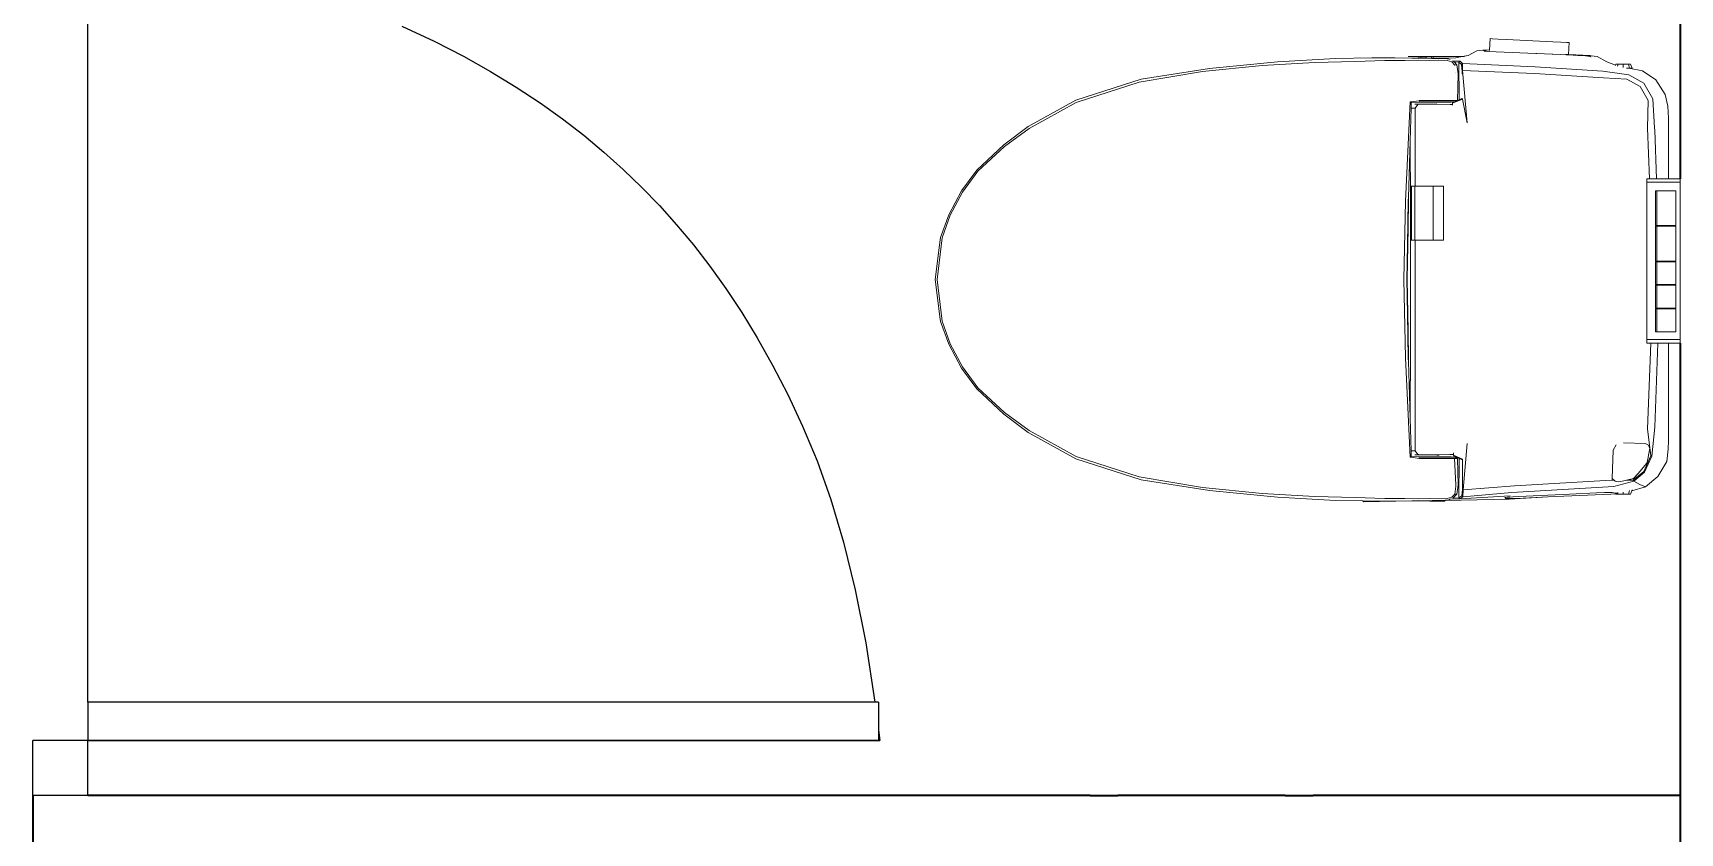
# Model space of a CAD drawing. Header units: millimetres. Extents: x 6923 to 14208, y 3430 to 4414.
# Drawn here: x 9080.6 to 9148.1, y 4204 to 4236.8 of the extents above; entities that cross this region are included whole.
import ezdxf

# ---------------------------------------------------------------- set-up
doc = ezdxf.new("R2010")
doc.units = ezdxf.units.MM
for name, color, linetype, lineweight in [('door', 104, 'Continuous', 25), ('Furniture', 252, 'Continuous', 0), ('wall', 160, 'Continuous', 35)]:
    doc.layers.add(name, color=color, linetype=linetype, lineweight=lineweight)
doc.layers.add('SectionCutEdges', color=7, linetype='Continuous')

msp = doc.modelspace()

# ---------------------------------------------------------------- linework, layer by layer
at = {"layer": 'door'}
for p, q in [((9082.823, 4209.327), (9082.823, 4240.237)), ((9115.253, 4209.327), (9082.823, 4209.327)), ((9082.823, 4209.327), (9082.823, 4207.75)), ((9115.253, 4209.327), (9115.253, 4207.75)), ((9080.571, 4205.498), (9080.571, 4207.75)), ((9082.823, 4207.75), (9080.571, 4207.75)), ((9082.823, 4205.498), (9082.823, 4207.75)), ((9082.823, 4207.75), (9115.31, 4207.75)), ((9115.253, 4208.188), (9115.31, 4207.75)), ((9082.823, 4205.498), (9080.571, 4205.498))]:
    msp.add_line(p, q, dxfattribs=at)
msp.add_lwpolyline([(9095.705, 4237.073), (9097.028, 4236.459), (9098.229, 4235.836), (9099.346, 4235.206), (9100.392, 4234.569), (9101.372, 4233.923), (9102.294, 4233.264), (9103.164, 4232.592), (9103.99, 4231.902), (9104.778, 4231.192), (9105.534, 4230.461), (9106.266, 4229.704), (9106.975, 4228.917), (9107.665, 4228.091), (9108.338, 4227.22), (9108.996, 4226.298), (9109.642, 4225.318), (9110.279, 4224.273), (9110.909, 4223.156), (9111.532, 4221.958), (9112.143, 4220.657), (9112.733, 4219.228), (9113.295, 4217.648), (9113.821, 4215.892), (9114.303, 4213.936), (9114.733, 4211.756), (9115.103, 4209.327)], dxfattribs=at)
at = {"layer": 'Furniture'}
for p, q in [((9140.037, 4236.083), (9139.802, 4236.053)), ((9140.037, 4236.083), (9140.079, 4236.065)), ((9140.084, 4236.1), (9140.079, 4236.065)), ((9140.116, 4236.079), (9140.084, 4236.1)), ((9140.317, 4236.088), (9140.084, 4236.1)), ((9140.155, 4236.059), (9140.116, 4236.079)), ((9140.317, 4236.086), (9140.316, 4236.076)), ((9140.343, 4236.559), (9140.317, 4236.088)), ((9140.317, 4236.088), (9140.317, 4236.086)), ((9140.433, 4236.555), (9140.343, 4236.559)), ((9140.678, 4236.543), (9140.433, 4236.555)), ((9141.012, 4236.527), (9140.678, 4236.543)), ((9142.914, 4236.434), (9141.012, 4236.527)), ((9143.248, 4236.418), (9142.914, 4236.434)), ((9143.492, 4236.406), (9143.248, 4236.418)), ((9143.582, 4236.402), (9143.492, 4236.406)), ((9143.554, 4235.914), (9143.582, 4236.402)), ((9130.994, 4235.456), (9128.539, 4235.203)), ((9131.626, 4235.609), (9128.826, 4235.333)), ((9133.138, 4235.573), (9130.994, 4235.456)), ((9133.994, 4235.737), (9131.626, 4235.609)), ((9134.803, 4235.614), (9133.138, 4235.573)), ((9133.994, 4235.737), (9135.495, 4235.771)), ((9136.024, 4235.657), (9134.803, 4235.614)), ((9135.495, 4235.771), (9136.438, 4235.77)), ((9136.837, 4235.665), (9136.024, 4235.657)), ((9137.128, 4235.759), (9136.438, 4235.77)), ((9137.395, 4235.672), (9136.837, 4235.665)), ((9136.983, 4235.824), (9137.001, 4235.824)), ((9139.199, 4235.824), (9136.983, 4235.824)), ((9137.001, 4235.824), (9137.046, 4235.824)), ((9137.109, 4235.824), (9137.045, 4235.824)), ((9137.195, 4235.824), (9137.109, 4235.824)), ((9137.402, 4235.758), (9137.128, 4235.759)), ((9137.853, 4235.667), (9137.395, 4235.672)), ((9137.423, 4235.81), (9137.402, 4235.758)), ((9137.495, 4235.757), (9137.402, 4235.758)), ((9137.51, 4235.81), (9137.423, 4235.81)), ((9137.495, 4235.757), (9137.51, 4235.81)), ((9137.637, 4235.757), (9137.495, 4235.757)), ((9137.72, 4235.81), (9137.51, 4235.81)), ((9137.72, 4235.754), (9137.637, 4235.757)), ((9137.72, 4235.754), (9137.72, 4235.81)), ((9137.931, 4235.81), (9137.72, 4235.81)), ((9137.94, 4235.749), (9137.72, 4235.754)), ((9138.239, 4235.669), (9137.853, 4235.667)), ((9137.948, 4235.749), (9137.931, 4235.81)), ((9138.018, 4235.81), (9137.931, 4235.81)), ((9137.948, 4235.749), (9137.94, 4235.749)), ((9138.039, 4235.746), (9137.948, 4235.749)), ((9138.038, 4235.76), (9138.018, 4235.81)), ((9138.939, 4235.773), (9138.038, 4235.76)), ((9138.041, 4235.751), (9138.038, 4235.76)), ((9138.361, 4235.743), (9138.039, 4235.746)), ((9138.239, 4235.669), (9138.579, 4235.658)), ((9138.361, 4235.743), (9138.583, 4235.727)), ((9138.579, 4235.658), (9138.765, 4235.6)), ((9138.583, 4235.727), (9138.63, 4235.724)), ((9138.706, 4235.707), (9138.63, 4235.724)), ((9138.899, 4235.476), (9138.765, 4235.6)), ((9138.799, 4235.651), (9139.107, 4235.637)), ((9138.828, 4235.638), (9138.82, 4235.643)), ((9138.86, 4235.605), (9138.828, 4235.638)), ((9138.865, 4235.6), (9138.86, 4235.605)), ((9139.063, 4235.592), (9138.865, 4235.6)), ((9138.98, 4235.482), (9138.865, 4235.6)), ((9138.899, 4235.476), (9138.98, 4235.482)), ((9139.199, 4235.824), (9138.939, 4235.773)), ((9138.98, 4235.482), (9139.026, 4235.115)), ((9139.063, 4235.592), (9139.107, 4235.637)), ((9139.063, 4235.592), (9139.07, 4234.05)), ((9139.163, 4235.493), (9139.063, 4235.592)), ((9139.107, 4235.637), (9139.211, 4235.534)), ((9139.163, 4235.493), (9139.211, 4235.534)), ((9139.192, 4235.215), (9139.163, 4235.493)), ((9139.436, 4235.871), (9139.199, 4235.824)), ((9139.232, 4235.824), (9139.199, 4235.824)), ((9139.211, 4235.534), (9142.193, 4235.404)), ((9139.211, 4235.534), (9139.212, 4235.251)), ((9139.276, 4235.824), (9139.232, 4235.824)), ((9139.232, 4235.824), (9139.276, 4235.824)), ((9139.276, 4235.824), (9139.294, 4235.824)), ((9139.294, 4235.824), (9139.276, 4235.824)), ((9139.802, 4236.053), (9139.436, 4235.871)), ((9140.079, 4236.065), (9140.092, 4236.059)), ((9140.092, 4236.059), (9140.113, 4236.05)), ((9140.113, 4236.05), (9140.127, 4236.044)), ((9140.254, 4236.032), (9140.127, 4236.044)), ((9140.205, 4236.042), (9140.155, 4236.059)), ((9140.254, 4236.032), (9140.205, 4236.042)), ((9140.265, 4236.031), (9140.254, 4236.032)), ((9140.592, 4236.015), (9140.265, 4236.031)), ((9142.223, 4235.948), (9140.592, 4236.015)), ((9142.193, 4235.404), (9144.96, 4235.23)), ((9142.261, 4235.947), (9142.223, 4235.948)), ((9142.261, 4235.947), (9142.884, 4235.919)), ((9142.884, 4235.919), (9142.885, 4235.922)), ((9142.915, 4235.918), (9142.884, 4235.919)), ((9143.219, 4235.904), (9142.915, 4235.918)), ((9143.463, 4235.894), (9143.219, 4235.904)), ((9143.439, 4235.913), (9143.464, 4235.912)), ((9143.553, 4235.89), (9143.463, 4235.894)), ((9143.464, 4235.912), (9143.554, 4235.909)), ((9143.553, 4235.89), (9143.553, 4235.893)), ((9143.94, 4235.872), (9143.553, 4235.89)), ((9144.447, 4235.866), (9143.554, 4235.914)), ((9143.554, 4235.909), (9143.554, 4235.914)), ((9143.944, 4235.872), (9143.94, 4235.872)), ((9143.944, 4235.872), (9143.951, 4235.871)), ((9144.25, 4235.847), (9143.951, 4235.871)), ((9143.951, 4235.871), (9144.082, 4235.866)), ((9144.432, 4235.82), (9144.25, 4235.847)), ((9144.389, 4235.862), (9144.319, 4235.861)), ((9144.426, 4235.864), (9144.389, 4235.862)), ((9144.447, 4235.866), (9144.426, 4235.864)), ((9144.449, 4235.832), (9144.432, 4235.82)), ((9144.449, 4235.832), (9144.447, 4235.866)), ((9144.484, 4235.857), (9144.449, 4235.832)), ((9144.45, 4235.799), (9144.45, 4235.804)), ((9144.483, 4235.8), (9144.483, 4235.796)), ((9144.726, 4235.821), (9144.484, 4235.857)), ((9145.127, 4235.6), (9144.726, 4235.821)), ((9145.484, 4235.466), (9145.127, 4235.6)), ((9145.478, 4235.451), (9145.484, 4235.466)), ((9145.504, 4235.514), (9145.484, 4235.466)), ((9145.591, 4235.514), (9145.504, 4235.514)), ((9145.566, 4235.426), (9145.591, 4235.514)), ((9145.801, 4235.514), (9145.591, 4235.514)), ((9145.801, 4235.374), (9145.801, 4235.514)), ((9146.012, 4235.514), (9145.801, 4235.514)), ((9146.058, 4235.349), (9146.012, 4235.514)), ((9146.099, 4235.514), (9146.012, 4235.514)), ((9146.165, 4235.349), (9146.099, 4235.514)), ((9123.355, 4234.035), (9126.029, 4234.892)), ((9125.94, 4234.776), (9123.36, 4233.935)), ((9128.539, 4235.203), (9125.94, 4234.776)), ((9126.029, 4234.892), (9128.826, 4235.333)), ((9138.93, 4235.153), (9138.941, 4235.153)), ((9138.937, 4235.125), (9138.933, 4235.125)), ((9139.026, 4235.115), (9139.01, 4234.023)), ((9139.191, 4235.113), (9139.192, 4235.215)), ((9139.191, 4235.113), (9139.212, 4235.112)), ((9139.212, 4235.251), (9139.4, 4233.096)), ((9142.158, 4235.126), (9139.212, 4235.251)), ((9144.997, 4234.946), (9142.158, 4235.126)), ((9144.96, 4235.23), (9146.036, 4235.077)), ((9145.955, 4234.894), (9144.997, 4234.946)), ((9145.931, 4235.349), (9146.036, 4235.349)), ((9146.502, 4234.591), (9145.955, 4234.894)), ((9146.595, 4235.233), (9146.036, 4235.349)), ((9146.036, 4235.349), (9146.058, 4235.349)), ((9146.036, 4235.077), (9146.65, 4234.733)), ((9146.058, 4235.349), (9146.165, 4235.349)), ((9147.132, 4234.87), (9146.595, 4235.233)), ((9146.65, 4234.733), (9147.022, 4234.083)), ((9147.528, 4234.262), (9147.132, 4234.87)), ((9139.211, 4234.074), (9138.792, 4233.904)), ((9139.01, 4234.023), (9139.07, 4234.05)), ((9139.07, 4234.05), (9139.153, 4234.088)), ((9139.153, 4234.088), (9139.159, 4234.09)), ((9139.159, 4234.09), (9139.161, 4234.091)), ((9139.161, 4234.091), (9139.178, 4234.1)), ((9139.211, 4234.074), (9139.178, 4234.1)), ((9139.4, 4233.096), (9139.211, 4234.074)), ((9146.826, 4234.018), (9146.502, 4234.591)), ((9147.022, 4234.083), (9147.085, 4232.902)), ((9147.632, 4233.781), (9147.528, 4234.262)), ((9121.394, 4232.947), (9123.355, 4234.035)), ((9123.36, 4233.935), (9121.436, 4232.872)), ((9136.865, 4229.883), (9137.056, 4233.96)), ((9137.088, 4233.964), (9137.056, 4233.96)), ((9137.063, 4232.366), (9137.1, 4233.699)), ((9137.098, 4233.966), (9137.088, 4233.964)), ((9137.429, 4234.012), (9137.098, 4233.966)), ((9137.098, 4233.966), (9137.107, 4233.94)), ((9137.1, 4233.699), (9137.101, 4233.716)), ((9137.128, 4233.699), (9137.1, 4233.699)), ((9137.101, 4233.716), (9137.107, 4233.94)), ((9137.107, 4233.94), (9137.534, 4233.947)), ((9137.269, 4233.699), (9137.128, 4233.699)), ((9137.251, 4233.866), (9137.279, 4233.866)), ((9137.269, 4233.699), (9137.373, 4233.858)), ((9137.269, 4233.699), (9137.269, 4230.498)), ((9138.154, 4233.879), (9137.279, 4233.866)), ((9137.279, 4233.866), (9137.373, 4233.858)), ((9137.373, 4233.858), (9138.035, 4233.866)), ((9137.429, 4234.012), (9137.435, 4234.013)), ((9137.429, 4234.012), (9137.429, 4234.013)), ((9137.43, 4233.959), (9137.517, 4233.959)), ((9137.927, 4234.013), (9137.435, 4234.013)), ((9137.517, 4233.959), (9137.718, 4233.959)), ((9137.534, 4233.947), (9137.78, 4233.947)), ((9137.718, 4233.959), (9137.806, 4233.959)), ((9137.78, 4233.947), (9138.107, 4233.947)), ((9137.806, 4233.959), (9137.845, 4233.959)), ((9137.845, 4233.959), (9137.867, 4233.959)), ((9137.867, 4233.959), (9138.135, 4233.959)), ((9138.266, 4234.013), (9137.927, 4234.013)), ((9138.035, 4233.866), (9138.702, 4233.858)), ((9138.107, 4233.947), (9138.391, 4233.947)), ((9138.135, 4233.959), (9138.273, 4233.959)), ((9138.266, 4234.013), (9138.61, 4234.013)), ((9138.273, 4233.959), (9138.368, 4233.959)), ((9138.368, 4233.959), (9138.43, 4233.959)), ((9138.391, 4233.947), (9138.588, 4233.947)), ((9138.43, 4233.959), (9138.479, 4233.959)), ((9138.479, 4233.959), (9138.64, 4233.959)), ((9138.588, 4233.947), (9138.629, 4233.947)), ((9138.61, 4234.013), (9138.884, 4234.013)), ((9138.629, 4233.947), (9138.746, 4233.947)), ((9138.64, 4233.959), (9138.644, 4233.959)), ((9138.644, 4233.959), (9138.77, 4233.959)), ((9138.702, 4233.858), (9138.713, 4233.858)), ((9138.713, 4233.858), (9138.792, 4233.859)), ((9138.746, 4233.947), (9138.787, 4233.959)), ((9138.77, 4233.959), (9138.787, 4233.959)), ((9138.787, 4233.959), (9138.868, 4233.959)), ((9138.792, 4233.924), (9138.868, 4233.959)), ((9138.792, 4233.924), (9138.792, 4233.904)), ((9138.792, 4233.904), (9138.792, 4233.879)), ((9138.792, 4233.879), (9138.792, 4233.871)), ((9138.792, 4233.871), (9138.792, 4233.859)), ((9138.792, 4233.859), (9138.792, 4233.833)), ((9138.868, 4233.959), (9138.915, 4233.98)), ((9138.884, 4234.013), (9138.915, 4234.013)), ((9138.915, 4233.995), (9138.978, 4234.013)), ((9138.915, 4234.013), (9138.978, 4234.013)), ((9138.915, 4233.989), (9138.963, 4234.001)), ((9138.915, 4233.98), (9138.963, 4234.001)), ((9138.963, 4234.001), (9138.989, 4234.013)), ((9138.978, 4234.013), (9138.989, 4234.013)), ((9138.989, 4234.013), (9139.01, 4234.023)), ((9146.795, 4232.878), (9146.826, 4234.018)), ((9147.665, 4233.288), (9147.632, 4233.781)), ((9120.389, 4232.203), (9121.394, 4232.947)), ((9121.436, 4232.872), (9120.422, 4232.128)), ((9146.873, 4230.803), (9146.795, 4232.878)), ((9147.085, 4232.902), (9147.095, 4232.796)), ((9147.095, 4232.796), (9147.163, 4230.803)), ((9147.665, 4230.803), (9147.665, 4233.288)), ((9119.281, 4231.161), (9120.389, 4232.203)), ((9120.422, 4232.128), (9119.333, 4231.116)), ((9136.997, 4230.031), (9137.063, 4232.366)), ((9137.063, 4232.366), (9137.066, 4232.201)), ((9137.066, 4231.68), (9137.063, 4232.366)), ((9137.066, 4232.201), (9137.066, 4231.68)), ((9137.073, 4230.498), (9137.066, 4231.68)), ((9118.654, 4230.312), (9119.281, 4231.161)), ((9119.333, 4231.116), (9118.7, 4230.261)), ((9146.773, 4230.671), (9146.773, 4230.803)), ((9146.873, 4230.803), (9146.773, 4230.803)), ((9146.773, 4230.288), (9146.773, 4230.671)), ((9146.773, 4230.671), (9148.132, 4230.671)), ((9147.072, 4230.803), (9146.873, 4230.803)), ((9147.163, 4230.803), (9147.072, 4230.803)), ((9147.176, 4230.803), (9147.163, 4230.803)), ((9147.356, 4230.803), (9147.176, 4230.803)), ((9147.4, 4230.803), (9147.356, 4230.803)), ((9147.517, 4230.803), (9147.4, 4230.803)), ((9147.58, 4230.803), (9147.517, 4230.803)), ((9147.604, 4230.803), (9147.58, 4230.803)), ((9147.623, 4230.803), (9147.604, 4230.803)), ((9147.631, 4230.803), (9147.623, 4230.803)), ((9147.665, 4230.803), (9147.631, 4230.803)), ((9148.132, 4230.803), (9147.665, 4230.803)), ((9148.132, 4230.671), (9148.132, 4230.803)), ((9148.132, 4230.288), (9148.132, 4230.671)), ((9118.134, 4229.331), (9118.654, 4230.312)), ((9118.7, 4230.261), (9118.196, 4229.311)), ((9136.996, 4229.969), (9136.997, 4230.031)), ((9137.116, 4230.498), (9137.073, 4230.498)), ((9137.076, 4230.003), (9137.073, 4230.498)), ((9137.074, 4228.291), (9137.076, 4230.003)), ((9137.116, 4228.291), (9137.116, 4230.498)), ((9137.129, 4230.498), (9137.116, 4230.498)), ((9137.259, 4230.498), (9137.129, 4230.498)), ((9137.259, 4228.291), (9137.259, 4230.498)), ((9137.269, 4230.498), (9137.259, 4230.498)), ((9138.01, 4230.498), (9137.269, 4230.498)), ((9138.01, 4228.291), (9138.01, 4230.498)), ((9138.02, 4230.498), (9138.01, 4230.498)), ((9138.431, 4230.498), (9138.02, 4230.498)), ((9138.431, 4228.291), (9138.431, 4230.498)), ((9146.773, 4226.69), (9146.773, 4230.288)), ((9147.176, 4230.312), (9147.126, 4230.312)), ((9147.126, 4230.312), (9147.126, 4230.288)), ((9147.126, 4230.288), (9147.126, 4228.886)), ((9147.176, 4230.312), (9147.964, 4230.312)), ((9147.176, 4230.288), (9147.176, 4230.312)), ((9147.176, 4228.886), (9147.176, 4230.288)), ((9147.964, 4230.288), (9147.964, 4230.312)), ((9147.964, 4228.886), (9147.964, 4230.288)), ((9148.132, 4224.562), (9148.132, 4230.288)), ((9117.801, 4228.4), (9118.134, 4229.331)), ((9136.808, 4226.672), (9136.865, 4229.883)), ((9136.981, 4229.964), (9136.966, 4228.925)), ((9136.976, 4228.781), (9136.996, 4229.969)), ((9118.196, 4229.311), (9117.864, 4228.377)), ((9136.966, 4228.925), (9136.942, 4227.359)), ((9136.952, 4227.359), (9136.976, 4228.781)), ((9147.126, 4228.886), (9147.176, 4228.886)), ((9147.176, 4228.856), (9147.126, 4228.856)), ((9147.126, 4228.856), (9147.126, 4227.43)), ((9147.176, 4228.886), (9147.964, 4228.886)), ((9147.176, 4227.43), (9147.176, 4228.856)), ((9147.176, 4228.856), (9147.964, 4228.856)), ((9147.964, 4227.43), (9147.964, 4228.856)), ((9117.786, 4228.296), (9117.576, 4226.672)), ((9117.864, 4228.377), (9117.66, 4226.672)), ((9117.801, 4228.4), (9117.786, 4228.296)), ((9137.072, 4227.359), (9137.074, 4228.291)), ((9137.074, 4228.291), (9137.116, 4228.291)), ((9137.116, 4228.291), (9137.129, 4228.291)), ((9137.129, 4228.291), (9137.259, 4228.291)), ((9137.259, 4228.291), (9137.269, 4228.291)), ((9137.269, 4228.291), (9137.269, 4219.646)), ((9137.269, 4228.291), (9138.01, 4228.291)), ((9138.01, 4228.291), (9138.02, 4228.291)), ((9138.02, 4228.291), (9138.431, 4228.291)), ((9136.942, 4227.359), (9136.932, 4226.672)), ((9136.94, 4226.672), (9136.952, 4227.359)), ((9137.072, 4226.945), (9137.072, 4227.359)), ((9147.126, 4227.43), (9147.176, 4227.43)), ((9147.176, 4227.404), (9147.126, 4227.404)), ((9147.126, 4227.404), (9147.126, 4226.462)), ((9147.176, 4227.43), (9147.964, 4227.43)), ((9147.176, 4226.462), (9147.176, 4227.404)), ((9147.176, 4227.404), (9147.964, 4227.404)), ((9147.964, 4226.462), (9147.964, 4227.404)), ((9117.576, 4226.672), (9117.786, 4225.049)), ((9117.66, 4226.672), (9117.864, 4224.968)), ((9136.865, 4223.462), (9136.808, 4226.672)), ((9136.932, 4226.672), (9136.942, 4225.986)), ((9136.952, 4225.986), (9136.94, 4226.672)), ((9137.072, 4226.673), (9137.072, 4226.945)), ((9137.072, 4225.986), (9137.072, 4226.673)), ((9146.773, 4224.562), (9146.773, 4226.69)), ((9136.942, 4225.986), (9136.966, 4224.42)), ((9136.976, 4224.564), (9136.952, 4225.986)), ((9137.076, 4223.342), (9137.072, 4225.986)), ((9147.126, 4226.462), (9147.176, 4226.462)), ((9147.176, 4226.441), (9147.126, 4226.441)), ((9147.126, 4226.441), (9147.126, 4225.499)), ((9147.176, 4226.462), (9147.964, 4226.462)), ((9147.176, 4225.499), (9147.176, 4226.441)), ((9147.176, 4226.441), (9147.964, 4226.441)), ((9147.964, 4225.499), (9147.964, 4226.441)), ((9147.126, 4225.499), (9147.176, 4225.499)), ((9147.176, 4225.468), (9147.126, 4225.468)), ((9147.126, 4225.468), (9147.126, 4224.562)), ((9147.176, 4225.499), (9147.964, 4225.499)), ((9147.176, 4225.468), (9147.964, 4225.468)), ((9147.176, 4224.562), (9147.176, 4225.468)), ((9147.964, 4224.562), (9147.964, 4225.468)), ((9117.786, 4225.049), (9117.801, 4224.945)), ((9118.134, 4224.014), (9117.801, 4224.945)), ((9117.864, 4224.968), (9118.196, 4224.034)), ((9118.654, 4223.033), (9118.134, 4224.014)), ((9118.196, 4224.034), (9118.7, 4223.084)), ((9136.966, 4224.42), (9136.981, 4223.381)), ((9136.996, 4223.376), (9136.976, 4224.564)), ((9146.773, 4224.215), (9146.773, 4224.562)), ((9146.773, 4224.064), (9146.773, 4224.215)), ((9148.132, 4224.215), (9146.773, 4224.215)), ((9146.931, 4224.064), (9146.773, 4224.064)), ((9146.803, 4220.542), (9146.931, 4224.064)), ((9147.088, 4224.064), (9146.931, 4224.064)), ((9147.215, 4224.064), (9147.088, 4224.064)), ((9147.215, 4224.064), (9147.1, 4220.618)), ((9147.126, 4224.562), (9147.126, 4224.526)), ((9147.126, 4224.526), (9147.176, 4224.526)), ((9147.176, 4224.526), (9147.176, 4224.562)), ((9147.176, 4224.526), (9147.964, 4224.526)), ((9147.238, 4224.064), (9147.215, 4224.064)), ((9147.342, 4224.064), (9147.238, 4224.064)), ((9147.427, 4224.064), (9147.342, 4224.064)), ((9147.506, 4224.064), (9147.427, 4224.064)), ((9147.55, 4224.064), (9147.506, 4224.064)), ((9147.597, 4224.064), (9147.55, 4224.064)), ((9147.62, 4224.064), (9147.597, 4224.064)), ((9147.653, 4224.064), (9147.62, 4224.064)), ((9147.665, 4224.064), (9147.653, 4224.064)), ((9147.665, 4220.064), (9147.665, 4224.064)), ((9148.132, 4224.064), (9147.665, 4224.064)), ((9147.964, 4224.526), (9147.964, 4224.562)), ((9148.132, 4224.215), (9148.132, 4224.562)), ((9148.132, 4224.064), (9148.132, 4224.215)), ((9137.056, 4219.385), (9136.865, 4223.462)), ((9136.997, 4223.314), (9136.996, 4223.376)), ((9137.063, 4220.979), (9136.997, 4223.314)), ((9137.066, 4221.665), (9137.076, 4223.342)), ((9119.281, 4222.184), (9118.654, 4223.033)), ((9118.7, 4223.084), (9119.333, 4222.229)), ((9120.389, 4221.142), (9119.281, 4222.184)), ((9119.333, 4222.229), (9120.422, 4221.217)), ((9120.422, 4221.217), (9121.436, 4220.472)), ((9137.063, 4220.979), (9137.066, 4221.665)), ((9137.066, 4221.665), (9137.066, 4221.144)), ((9121.394, 4220.398), (9120.389, 4221.142)), ((9137.066, 4221.144), (9137.063, 4220.979)), ((9137.063, 4220.979), (9137.101, 4219.646)), ((9146.931, 4219.435), (9146.803, 4220.542)), ((9147.1, 4220.618), (9146.98, 4219.42)), ((9123.355, 4219.31), (9121.394, 4220.398)), ((9121.436, 4220.472), (9123.36, 4219.41)), ((9139.401, 4219.946), (9139.232, 4218.037)), ((9145.507, 4219.892), (9145.393, 4219.671)), ((9146.707, 4219.943), (9145.81, 4219.974)), ((9146.835, 4219.868), (9146.707, 4219.943)), ((9146.892, 4219.734), (9146.835, 4219.868)), ((9147.639, 4219.705), (9147.665, 4220.064)), ((9126.029, 4218.453), (9123.355, 4219.31)), ((9123.36, 4219.41), (9125.94, 4218.569)), ((9137.056, 4219.385), (9137.088, 4219.381)), ((9137.088, 4219.381), (9137.098, 4219.379)), ((9137.107, 4219.405), (9137.098, 4219.379)), ((9137.098, 4219.379), (9137.435, 4219.332)), ((9137.101, 4219.646), (9137.129, 4219.646)), ((9137.101, 4219.629), (9137.101, 4219.646)), ((9137.107, 4219.405), (9137.101, 4219.629)), ((9137.107, 4219.405), (9137.395, 4219.4)), ((9137.129, 4219.646), (9137.269, 4219.646)), ((9137.279, 4219.479), (9137.25, 4219.479)), ((9137.373, 4219.487), (9137.269, 4219.646)), ((9137.373, 4219.487), (9137.279, 4219.479)), ((9137.413, 4219.477), (9137.279, 4219.479)), ((9137.415, 4219.487), (9137.373, 4219.487)), ((9137.534, 4219.398), (9137.395, 4219.4)), ((9138.154, 4219.466), (9137.413, 4219.477)), ((9138.035, 4219.479), (9137.415, 4219.487)), ((9137.517, 4219.386), (9137.43, 4219.386)), ((9137.435, 4219.332), (9137.927, 4219.332)), ((9137.718, 4219.386), (9137.517, 4219.386)), ((9137.78, 4219.398), (9137.534, 4219.398)), ((9137.806, 4219.386), (9137.718, 4219.386)), ((9138.107, 4219.398), (9137.78, 4219.398)), ((9137.845, 4219.386), (9137.806, 4219.386)), ((9137.867, 4219.386), (9137.845, 4219.386)), ((9138.135, 4219.386), (9137.867, 4219.386)), ((9137.927, 4219.332), (9138.266, 4219.332)), ((9138.685, 4219.487), (9138.035, 4219.479)), ((9138.391, 4219.398), (9138.107, 4219.398)), ((9138.273, 4219.386), (9138.135, 4219.386)), ((9138.253, 4219.466), (9138.154, 4219.466)), ((9138.61, 4219.332), (9138.266, 4219.332)), ((9138.368, 4219.386), (9138.273, 4219.386)), ((9138.43, 4219.386), (9138.368, 4219.386)), ((9138.588, 4219.398), (9138.391, 4219.398)), ((9138.479, 4219.386), (9138.43, 4219.386)), ((9138.64, 4219.386), (9138.479, 4219.386)), ((9138.603, 4219.398), (9138.588, 4219.398)), ((9138.746, 4219.398), (9138.603, 4219.398)), ((9138.884, 4219.332), (9138.61, 4219.332)), ((9138.644, 4219.386), (9138.64, 4219.386)), ((9138.77, 4219.386), (9138.644, 4219.386)), ((9138.702, 4219.487), (9138.685, 4219.487)), ((9138.845, 4219.485), (9138.702, 4219.487)), ((9138.787, 4219.386), (9138.746, 4219.398)), ((9138.787, 4219.386), (9138.77, 4219.386)), ((9138.787, 4219.386), (9138.915, 4219.386)), ((9138.845, 4219.554), (9138.845, 4219.526)), ((9138.845, 4219.526), (9138.845, 4219.485)), ((9138.845, 4219.485), (9138.845, 4219.462)), ((9138.845, 4219.462), (9139.211, 4219.302)), ((9138.852, 4219.424), (9138.845, 4219.462)), ((9138.942, 4219.386), (9138.852, 4219.424)), ((9138.884, 4219.332), (9138.935, 4218.24)), ((9138.915, 4219.332), (9138.884, 4219.332)), ((9138.915, 4219.386), (9138.942, 4219.386)), ((9138.989, 4219.337), (9138.915, 4219.355)), ((9138.978, 4219.332), (9138.915, 4219.35)), ((9138.978, 4219.332), (9138.915, 4219.332)), ((9138.989, 4219.367), (9138.942, 4219.386)), ((9138.989, 4219.332), (9138.978, 4219.332)), ((9138.989, 4219.367), (9138.989, 4219.337)), ((9139.07, 4219.332), (9138.989, 4219.367)), ((9139.01, 4219.332), (9138.989, 4219.337)), ((9138.989, 4219.337), (9138.989, 4219.332)), ((9139.01, 4219.332), (9138.989, 4219.332)), ((9139.01, 4219.332), (9139.026, 4218.23)), ((9139.07, 4219.332), (9139.064, 4217.71)), ((9139.102, 4219.319), (9139.07, 4219.332)), ((9139.159, 4219.295), (9139.102, 4219.319)), ((9139.159, 4219.295), (9139.161, 4219.294)), ((9139.161, 4219.294), (9139.178, 4219.287)), ((9139.178, 4219.287), (9139.211, 4219.302)), ((9139.208, 4218.231), (9139.211, 4219.302)), ((9145.393, 4219.671), (9145.352, 4218.509)), ((9146.64, 4218.797), (9146.931, 4219.435)), ((9146.98, 4219.42), (9146.68, 4218.767)), ((9146.775, 4219.137), (9146.797, 4219.249)), ((9146.797, 4219.249), (9146.82, 4219.367)), ((9146.82, 4219.367), (9146.84, 4219.47)), ((9146.84, 4219.47), (9146.892, 4219.734)), ((9146.98, 4219.42), (9146.931, 4219.435)), ((9147.221, 4218.582), (9147.584, 4219.207)), ((9147.584, 4219.207), (9147.639, 4219.705)), ((9125.94, 4218.569), (9128.539, 4218.142)), ((9145.352, 4218.509), (9145.377, 4218.484)), ((9146.21, 4218.436), (9146.64, 4218.797)), ((9146.227, 4218.501), (9146.412, 4218.715)), ((9146.68, 4218.767), (9146.235, 4218.393)), ((9146.412, 4218.715), (9146.775, 4219.137)), ((9146.715, 4218.167), (9147.221, 4218.582)), ((9128.826, 4218.012), (9126.029, 4218.453)), ((9128.539, 4218.142), (9130.994, 4217.889)), ((9128.826, 4218.012), (9131.626, 4217.736)), ((9130.994, 4217.889), (9133.138, 4217.772)), ((9138.765, 4217.745), (9138.899, 4217.868)), ((9138.828, 4217.707), (9138.98, 4217.863)), ((9138.899, 4217.868), (9138.93, 4218.192)), ((9138.98, 4217.863), (9138.899, 4217.868)), ((9138.93, 4218.192), (9138.933, 4218.22)), ((9138.941, 4218.192), (9138.93, 4218.192)), ((9138.933, 4218.22), (9138.935, 4218.24)), ((9138.933, 4218.22), (9138.937, 4218.22)), ((9139.026, 4218.23), (9138.98, 4217.863)), ((9139.178, 4217.796), (9139.207, 4218.072)), ((9139.208, 4218.231), (9139.201, 4218.231)), ((9139.207, 4218.072), (9139.208, 4218.231)), ((9139.207, 4218.072), (9139.232, 4218.037)), ((9139.232, 4218.037), (9139.227, 4217.757)), ((9141.238, 4217.927), (9139.227, 4217.757)), ((9139.232, 4218.037), (9141.335, 4218.206)), ((9145.42, 4218.173), (9141.238, 4217.927)), ((9141.335, 4218.206), (9145.312, 4218.444)), ((9143.599, 4217.864), (9141.513, 4217.769)), ((9142.72, 4217.747), (9144.976, 4217.846)), ((9144.702, 4217.914), (9143.599, 4217.864)), ((9145.032, 4217.926), (9144.702, 4217.914)), ((9144.976, 4217.846), (9144.981, 4217.847)), ((9144.981, 4217.847), (9145.295, 4217.862)), ((9145.247, 4217.931), (9145.032, 4217.926)), ((9145.343, 4217.928), (9145.247, 4217.931)), ((9145.295, 4217.862), (9145.5, 4217.879)), ((9145.312, 4218.444), (9145.419, 4218.443)), ((9145.422, 4217.912), (9145.343, 4217.928)), ((9145.377, 4218.484), (9145.419, 4218.443)), ((9145.419, 4218.443), (9145.424, 4218.438)), ((9146.235, 4218.393), (9145.42, 4218.173)), ((9145.476, 4217.902), (9145.422, 4217.912)), ((9145.424, 4218.438), (9145.467, 4218.395)), ((9145.467, 4218.395), (9145.606, 4218.371)), ((9145.476, 4217.902), (9145.49, 4217.903)), ((9145.492, 4217.899), (9145.476, 4217.902)), ((9145.484, 4217.919), (9145.486, 4217.914)), ((9145.486, 4217.914), (9145.49, 4217.903)), ((9145.49, 4217.903), (9145.58, 4217.908)), ((9145.49, 4217.903), (9145.492, 4217.899)), ((9145.539, 4217.89), (9145.492, 4217.899)), ((9145.5, 4217.879), (9145.504, 4217.869)), ((9145.5, 4217.879), (9145.506, 4217.879)), ((9145.504, 4217.869), (9145.591, 4217.869)), ((9145.506, 4217.879), (9145.539, 4217.89)), ((9145.577, 4217.916), (9145.574, 4217.928)), ((9145.58, 4217.908), (9145.577, 4217.916)), ((9145.591, 4217.869), (9145.58, 4217.908)), ((9145.591, 4217.869), (9145.801, 4217.869)), ((9145.606, 4218.371), (9145.821, 4218.416)), ((9145.801, 4217.869), (9145.801, 4217.947)), ((9145.801, 4217.869), (9146.012, 4217.869)), ((9145.821, 4218.416), (9145.929, 4218.438)), ((9145.929, 4218.438), (9146.227, 4218.501)), ((9145.929, 4218.438), (9146.21, 4218.436)), ((9146.012, 4217.869), (9146.053, 4218.016)), ((9146.012, 4217.869), (9146.099, 4217.869)), ((9146.099, 4217.869), (9146.153, 4218.005)), ((9146.153, 4218.005), (9146.715, 4218.167)), ((9146.153, 4218.005), (9146.165, 4218.034)), ((9146.21, 4218.436), (9146.235, 4218.393)), ((9146.476, 4218.254), (9146.235, 4218.393)), ((9146.715, 4218.167), (9146.476, 4218.254)), ((9131.626, 4217.736), (9133.994, 4217.608)), ((9133.138, 4217.772), (9134.803, 4217.731)), ((9135.118, 4217.583), (9133.994, 4217.608)), ((9134.803, 4217.731), (9136.024, 4217.688)), ((9135.129, 4217.561), (9135.118, 4217.583)), ((9135.122, 4217.583), (9135.118, 4217.583)), ((9135.122, 4217.583), (9135.128, 4217.572)), ((9135.128, 4217.582), (9135.122, 4217.583)), ((9135.128, 4217.582), (9135.128, 4217.572)), ((9135.495, 4217.574), (9135.128, 4217.582)), ((9135.128, 4217.572), (9135.129, 4217.561)), ((9135.793, 4217.574), (9135.129, 4217.561)), ((9135.141, 4217.549), (9135.129, 4217.561)), ((9135.141, 4217.549), (9137.128, 4217.586)), ((9135.793, 4217.574), (9135.495, 4217.574)), ((9135.975, 4217.575), (9135.793, 4217.574)), ((9136.438, 4217.575), (9135.975, 4217.575)), ((9136.024, 4217.688), (9136.837, 4217.68)), ((9136.438, 4217.575), (9137.128, 4217.586)), ((9136.837, 4217.68), (9137.395, 4217.673)), ((9137.128, 4217.586), (9137.637, 4217.588)), ((9137.395, 4217.673), (9137.853, 4217.678)), ((9137.637, 4217.588), (9137.873, 4217.594)), ((9137.853, 4217.678), (9138.239, 4217.676)), ((9137.873, 4217.594), (9137.962, 4217.597)), ((9137.873, 4217.594), (9137.882, 4217.571)), ((9137.882, 4217.571), (9137.969, 4217.571)), ((9137.962, 4217.597), (9138.039, 4217.599)), ((9137.969, 4217.571), (9137.962, 4217.597)), ((9137.969, 4217.571), (9138.18, 4217.571)), ((9138.039, 4217.599), (9138.18, 4217.6)), ((9138.18, 4217.6), (9138.361, 4217.602)), ((9138.18, 4217.571), (9138.18, 4217.6)), ((9138.18, 4217.571), (9138.39, 4217.571)), ((9138.579, 4217.687), (9138.239, 4217.676)), ((9138.4, 4217.605), (9138.361, 4217.602)), ((9138.39, 4217.571), (9138.4, 4217.605)), ((9138.39, 4217.571), (9138.477, 4217.571)), ((9138.452, 4217.608), (9138.4, 4217.605)), ((9138.493, 4217.611), (9138.452, 4217.608)), ((9138.452, 4217.608), (9138.492, 4217.609)), ((9138.477, 4217.571), (9138.492, 4217.609)), ((9138.492, 4217.609), (9141.117, 4217.657)), ((9138.492, 4217.609), (9138.493, 4217.611)), ((9138.559, 4217.616), (9138.493, 4217.611)), ((9138.63, 4217.621), (9138.559, 4217.616)), ((9138.765, 4217.745), (9138.579, 4217.687)), ((9138.63, 4217.621), (9138.633, 4217.622)), ((9138.633, 4217.622), (9138.635, 4217.622)), ((9138.635, 4217.622), (9138.707, 4217.654)), ((9139.105, 4217.667), (9138.707, 4217.654)), ((9138.816, 4217.702), (9138.82, 4217.702)), ((9138.82, 4217.702), (9139.064, 4217.71)), ((9138.82, 4217.702), (9138.828, 4217.707)), ((9139.064, 4217.71), (9139.178, 4217.796)), ((9139.064, 4217.71), (9139.105, 4217.667)), ((9141.162, 4217.799), (9139.105, 4217.667)), ((9139.227, 4217.757), (9139.105, 4217.667)), ((9139.227, 4217.757), (9139.178, 4217.796)), ((9141.037, 4217.74), (9140.951, 4217.729)), ((9140.951, 4217.729), (9140.991, 4217.686)), ((9140.991, 4217.686), (9141.026, 4217.68)), ((9141.026, 4217.68), (9141.125, 4217.682)), ((9141.145, 4217.746), (9141.037, 4217.74)), ((9141.117, 4217.657), (9142.72, 4217.747)), ((9141.125, 4217.682), (9141.276, 4217.685)), ((9141.267, 4217.756), (9141.145, 4217.746)), ((9141.513, 4217.769), (9141.267, 4217.756)), ((9141.276, 4217.685), (9141.691, 4217.701)), ((9141.691, 4217.701), (9142.72, 4217.747))]:
    msp.add_line(p, q, dxfattribs=at)
at = {"layer": 'SectionCutEdges'}
msp.add_line((9115.253, 4207.75), (9082.823, 4207.75), dxfattribs=at)
at = {"layer": 'wall'}
for p, q in [((9148.132, 4241.531), (9148.132, 4230.803)), ((9148.132, 4224.064), (9148.132, 4205.498)), ((9080.571, 4205.498), (9080.571, 4203.246)), ((9123.93, 4205.498), (9082.823, 4205.498)), ((9123.93, 4205.498), (9124.017, 4205.498)), ((9124.017, 4205.498), (9124.265, 4205.498)), ((9124.265, 4205.498), (9124.636, 4205.498)), ((9124.636, 4205.498), (9125.074, 4205.498)), ((9125.511, 4205.498), (9125.074, 4205.498)), ((9125.883, 4205.498), (9125.511, 4205.498)), ((9126.131, 4205.498), (9125.883, 4205.498)), ((9126.218, 4205.498), (9126.131, 4205.498)), ((9131.938, 4205.498), (9126.218, 4205.498)), ((9131.938, 4205.498), (9132.025, 4205.498)), ((9132.025, 4205.498), (9132.273, 4205.498)), ((9132.273, 4205.498), (9132.644, 4205.498)), ((9132.644, 4205.498), (9133.082, 4205.498)), ((9133.52, 4205.498), (9133.082, 4205.498)), ((9133.891, 4205.498), (9133.52, 4205.498)), ((9134.139, 4205.498), (9133.891, 4205.498)), ((9134.226, 4205.498), (9134.139, 4205.498)), ((9148.132, 4205.498), (9134.226, 4205.498)), ((9148.132, 4205.498), (9148.132, 4203.246))]:
    msp.add_line(p, q, dxfattribs=at)

doc.saveas('drawing.dxf')
